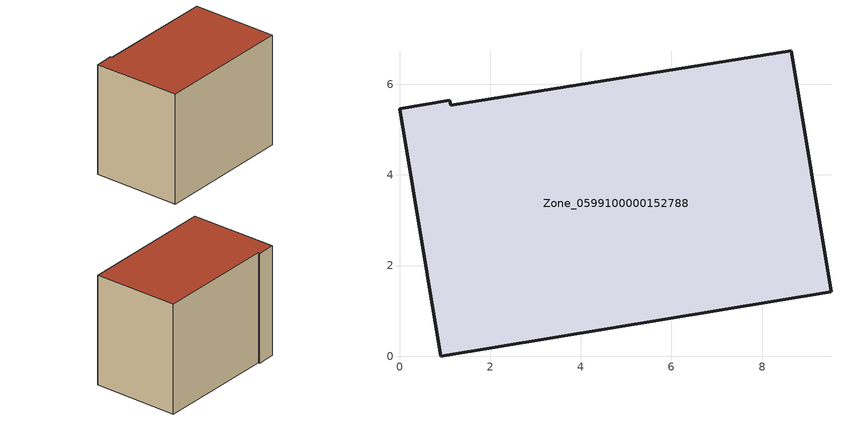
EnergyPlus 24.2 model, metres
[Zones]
Zone_0599100000152788
 floor ground (C_G): 0.91,0 0,5.46 1.11,5.65 1.13,5.54 8.64,6.74 9.52,1.42 z0
 wall outside (C_F): 0,5.46 0.91,0 9.52,1.42 8.64,6.74 1.13,5.54 1.11,5.65 0,5.46 z0:7.04
 roof outside (C_R): 8.64,6.74 1.13,5.54 1.11,5.65 0,5.46 0.91,0 9.52,1.42 z7.04
[BUILDING]
Pand.0599100000152788: North Axis=0; Terrain=City; Loads Convergence Tolerance Value=0.04; Temperature Convergence Tolerance Value=0.4; Solar Distribution=FullExterior; Maximum Number of Warmup Days=25; Minimum Number of Warmup Days=1
[Site:Location]
Rotterdam.The.Hague.AP_ZH_NLD Design_Conditions: Latitude=51.96; Longitude=4.45; Time Zone=1; Elevation=-4.5
[SITE:GROUNDTEMPERATURE:BUILDINGSURFACE]
18, 18, 18, 18, 18, 18, 18, 18, 18, 18, 18, 18
[MATERIAL] Thermal Absorptance=0.9; Solar Absorptance=0.7; Visible Absorptance=0.7
Name | Roughness | Thickness | Conductivity | Density | Specific Heat
G.TI.1946 | MediumSmooth | 0.15 | 1 | 540 | 1210
F.TI.1946 | Rough | 0.3 | 0.857143 | 1920 | 840
R.TI.1946 | MediumRough | 0.2 | 0.1 | 1500 | 1000
[CONSTRUCTION]
C_G: G.TI.1946
C_F: F.TI.1946
C_R: R.TI.1946
[ZONE]
Zone_0599100000152788: Type=1; Multiplier=1; Ceiling Height=Autocalculate; Volume=Autocalculate; Floor Area=autocalculate; Part of Total Floor Area=Yes
[ZONEINFILTRATION:DESIGNFLOWRATE]
Infil_Zone_0599100000152788: Zone or ZoneList or Space or SpaceList=Zone_0599100000152788; Schedule=AlwaysOn; Design Flow Rate Calculation Method=Flow/Area; Flow Rate per Floor Area=0.003; Constant Term Coefficient=1; Temperature Term Coefficient=0; Velocity Term Coefficient=0; Velocity Squared Term Coefficient=0
[HVACTEMPLATE:ZONE:IDEALLOADSAIRSYSTEM]
Zone_0599100000152788: Maximum Heating Supply Air Temperature=50; Minimum Cooling Supply Air Temperature=13; Maximum Heating Supply Air Humidity Ratio=0.0156; Minimum Cooling Supply Air Humidity Ratio=0.0077; Heating Limit=NoLimit; Cooling Limit=NoLimit; Dehumidification Control Type=ConstantSensibleHeatRatio; Cooling Sensible Heat Ratio=0.7; Dehumidification Setpoint=60; Humidification Control Type=None; Humidification Setpoint=30; Outdoor Air Method=None; Outdoor Air Flow Rate per Person=0.00944; Outdoor Air Flow Rate per Zone Floor Area=0; Outdoor Air Flow Rate per Zone=0; Demand Controlled Ventilation Type=None; Outdoor Air Economizer Type=NoEconomizer; Heat Recovery Type=None; Sensible Heat Recovery Effectiveness=0.7; Latent Heat Recovery Effectiveness=0.65
[ZONECONTROL:THERMOSTAT]
ThermostatControl_Zone_0599100000152788: Zone or ZoneList=Zone_0599100000152788; Control Type Schedule=DualSetpointControlType; Control 1=Thermostat_Zone_0599100000152788; Temperature Difference Between Cutout And Setpoint=0
[THERMOSTATSETPOINT:DUALSETPOINT]
Thermostat_Zone_0599100000152788: Heating Setpoint Temperature Schedule=HeatingSetpoint_Zone_0599100000152788; Cooling Setpoint Temperature Schedule=CoolingSetpoint_Zone_0599100000152788
[SCHEDULE:COMPACT]
HeatingSetpoint_Zone_0599100000152788: Through: 12/31, For: AllDays, Until: 24:00, 21
CoolingSetpoint_Zone_0599100000152788: Through: 12/31, For: AllDays, Until: 24:00, 24
DualSetpointControlType: Through: 12/31, For: AllDays, Until: 24:00, 4
AlwaysOn: Through: 12/31, For: AllDays, Until: 24:00, 1
